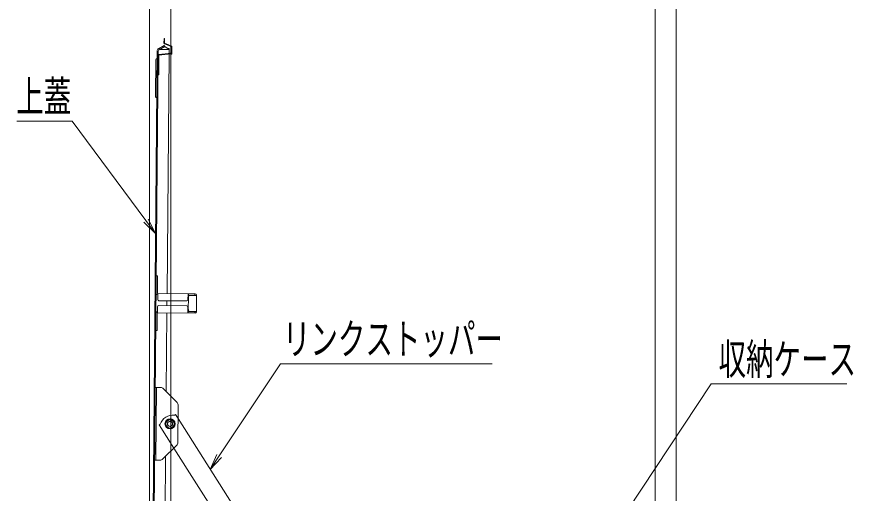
# Model space of a CAD drawing. Units: millimetres, scale not verified. Extents: x -2000 to 2000, y -1385 to 1385.
# Drawn here: x -394 to 124, y 499 to 795 of the extents above; entities that cross this region are included whole.
import ezdxf
from ezdxf.enums import TextEntityAlignment as Align

# ---------------------------------------------------------------- set-up
doc = ezdxf.new("R2010")
doc.units = ezdxf.units.MM
doc.header["$LTSCALE"] = 10
for name, color, linetype, lineweight in [('0-2_0', 4, 'Continuous', 9), ('0-3_sunpou', 1, 'Continuous', 9), ('1-0_SUNPO', 1, 'Continuous', 9)]:
    doc.layers.add(name, color=color, linetype=linetype, lineweight=lineweight)
doc.styles.add('ＭＳ ゴシック', font='')
doc.styles.get('ＭＳ ゴシック').set_extended_font_data('MS Gothic')

# ---------------------------------------------------------------- blocks, each defined once
blk = doc.blocks.new('MLeader18')
at = {"layer": '1-0_SUNPO'}
blk.add_line((-394.39, 730), (-363.33, 730), dxfattribs=at)
at = {"layer": '1-0_SUNPO', "color": 3}
blk.add_line((-308.46, 660.19), (-314.4, 668.24), dxfattribs=at)
at = {"layer": '1-0_SUNPO'}
blk.add_lwpolyline([(-314.4, 668.24), (-360.03, 730), (-363.63, 730)], dxfattribs=at)
at = {"layer": '1-0_SUNPO', "color": 3}
blk.add_lwpolyline([(-313.06, 669.23), (-308.46, 660.19), (-315.75, 667.25)], dxfattribs=at)
at = {"layer": '1-0_SUNPO', "color": 2, "style": 'ＭＳ ゴシック', "width": 0.65}
blk.add_text('上蓋', height=19.21, dxfattribs=at).set_placement((-394.69, 729.93), align=Align.BOTTOM_LEFT)
blk = doc.blocks.new('MLeader19')
at = {"layer": '1-0_SUNPO'}
blk.add_line((-227.5, 579.56), (-99.88, 579.56), dxfattribs=at)
at = {"layer": '1-0_SUNPO', "color": 3}
blk.add_line((-274.5, 514.05), (-268.97, 522.39), dxfattribs=at)
at = {"layer": '1-0_SUNPO'}
blk.add_lwpolyline([(-268.97, 522.39), (-231.1, 579.56), (-227.5, 579.56)], dxfattribs=at)
at = {"layer": '1-0_SUNPO', "color": 3}
blk.add_lwpolyline([(-267.59, 521.47), (-274.5, 514.05), (-270.36, 523.31)], dxfattribs=at)
at = {"layer": '1-0_SUNPO', "color": 2, "style": 'ＭＳ ゴシック', "width": 0.65}
blk.add_text('リンクストッパー', height=19.21, dxfattribs=at).set_placement((-229.5, 579.54), align=Align.BOTTOM_LEFT)
blk = doc.blocks.new('MLeader20')
at = {"layer": '1-0_SUNPO'}
blk.add_line((39.44, 567.09), (119.7, 567.09), dxfattribs=at)
at = {"layer": '1-0_SUNPO', "color": 3}
blk.add_line((-30.2, 467.17), (-24.68, 475.51), dxfattribs=at)
at = {"layer": '1-0_SUNPO'}
blk.add_lwpolyline([(-24.68, 475.51), (35.84, 567.09), (39.44, 567.09)], dxfattribs=at)
at = {"layer": '1-0_SUNPO', "color": 3}
blk.add_lwpolyline([(-23.29, 474.59), (-30.2, 467.17), (-26.07, 476.43)], dxfattribs=at)
at = {"layer": '1-0_SUNPO', "color": 2, "style": 'ＭＳ ゴシック', "width": 0.65}
blk.add_text('収納ケース', height=19.21, dxfattribs=at).set_placement((40.34, 567.03), align=Align.BOTTOM_LEFT)

msp = doc.modelspace()

# ---------------------------------------------------------------- linework, layer by layer
at = {"layer": '0-2_0'}
for p, q in [((-303.18, 778.19), (-303.16, 781.16)), ((-303.16, 781.16), (-302.76, 781.16)), ((-303.13, 779.3), (-303.03, 779.3)), ((-303.12, 778.31), (-303.02, 778.31)), ((-303.11, 778.02), (-303.01, 778.02)), ((-303.1, 779.24), (-303, 779.24)), ((-303.08, 779.04), (-302.98, 779.04)), ((-303.07, 780.19), (-302.97, 780.19)), ((-303.06, 780.56), (-302.96, 780.56)), ((-303.06, 777.91), (-302.96, 777.91)), ((-303.05, 781.12), (-302.95, 781.12)), ((-303.05, 779.29), (-302.95, 779.29)), ((-303.04, 778.4), (-302.94, 778.4)), ((-303.03, 778.63), (-302.93, 778.63)), ((-303.02, 778.89), (-302.92, 778.89)), ((-303, 779.38), (-302.9, 779.38)), ((-302.99, 780.6), (-302.89, 780.6)), ((-302.99, 779.28), (-302.89, 779.28)), ((-302.97, 779.87), (-302.87, 779.87)), ((-302.97, 779.61), (-302.87, 779.61)), ((-302.95, 780.36), (-302.85, 780.36)), ((-302.93, 780.85), (-302.83, 780.85)), ((-298.7, 776.12), (-302.93, 777.81)), ((-302.92, 777.96), (-302.82, 777.96)), ((-302.9, 778.65), (-302.8, 778.65)), ((-302.89, 779.93), (-302.79, 779.93)), ((-302.87, 779.68), (-302.77, 779.68)), ((-302.86, 778.54), (-302.76, 778.54)), ((-302.83, 779.49), (-302.73, 779.49)), ((-302.82, 778.58), (-302.72, 778.58)), ((-302.81, 780.42), (-302.71, 780.42)), ((-302.79, 779.25), (-302.69, 779.25)), ((-302.79, 777.94), (-302.69, 777.94)), ((-302.78, 778.18), (-302.76, 781.16)), ((-298.55, 776.5), (-302.78, 778.18)), ((-302.76, 780.46), (-302.66, 780.46)), ((-302.71, 777.77), (-302.61, 777.77)), ((-302.63, 777.84), (-302.53, 777.84)), ((-302.59, 777.91), (-302.49, 777.91)), ((-302.58, 777.88), (-302.48, 777.88)), ((-302.39, 777.9), (-302.29, 777.9)), ((-302.24, 777.86), (-302.14, 777.86)), ((-302.11, 777.84), (-302.01, 777.84)), ((-302.07, 777.65), (-301.97, 777.65)), ((-302.02, 777.69), (-301.92, 777.69)), ((-301.92, 777.76), (-301.82, 777.76)), ((-301.9, 777.81), (-301.8, 777.81)), ((-301.86, 777.61), (-301.76, 777.61)), ((-301.82, 777.65), (-301.72, 777.65)), ((-301.76, 777.41), (-301.66, 777.41)), ((-301.74, 777.37), (-301.64, 777.37)), ((-301.1, 777.38), (-301, 777.38)), ((-301.08, 777.38), (-300.98, 777.38)), ((-301.06, 777.42), (-300.96, 777.42)), ((-300.95, 777.36), (-300.85, 777.36)), ((-310.2, 460.86), (-307.48, 773.35)), ((-309.45, 460.86), (-306.73, 773.34)), ((-303.07, 776.85), (-306.59, 774.86)), ((-306.39, 771.23), (-298.74, 772.12)), ((-299.97, 774.28), (-305.72, 774.34)), ((-302.7, 776.2), (-303.07, 776.85)), ((-299.96, 775.03), (-301.05, 775.04)), ((-300.78, 777), (-300.68, 777)), ((-300.77, 777.14), (-300.67, 777.14)), ((-300.65, 777.04), (-300.55, 777.04)), ((-300.6, 776.92), (-300.5, 776.92)), ((-300.55, 777.11), (-300.45, 777.11)), ((-300.43, 776.95), (-300.33, 776.95)), ((-300.43, 776.87), (-300.33, 776.87)), ((-300.34, 777.15), (-300.24, 777.15)), ((-300.3, 776.93), (-300.2, 776.93)), ((-300.09, 776.9), (-299.99, 776.9)), ((-299.99, 771.98), (-299.96, 775.03)), ((-299.83, 776.69), (-299.73, 776.69)), ((-299.78, 776.87), (-299.68, 776.87)), ((-299.75, 776.85), (-299.65, 776.85)), ((-299.62, 776.83), (-299.52, 776.83)), ((-299.58, 776.71), (-299.48, 776.71)), ((-299.44, 776.61), (-299.34, 776.61)), ((-299.41, 776.8), (-299.31, 776.8)), ((-299.28, 776.39), (-299.18, 776.39)), ((-298.73, 772.62), (-299.23, 772.07)), ((-299.17, 776.46), (-299.07, 776.46)), ((-298.71, 775.62), (-299.17, 776.31)), ((-299.12, 776.35), (-299.02, 776.35)), ((-299.07, 776.46), (-298.97, 776.46)), ((-298.74, 772.12), (-298.7, 776.12)), ((-298.49, 776.38), (-298.39, 776.38)), ((-298.45, 776.34), (-298.35, 776.34)), ((-298.34, 771.37), (-298.3, 776.12)), ((-308.27, 768.01), (-308.47, 745.36)), ((-306.85, 758.69), (-306.75, 770.84)), ((-306.45, 758.69), (-306.35, 770.84)), ((-306.35, 770.84), (-298.69, 771.73)), ((-301.29, 623.04), (-299.99, 771.58)), ((-298.74, 771.37), (-298.74, 771.72)), ((-298.74, 771.37), (-298.34, 771.37)), ((-306.85, 758.69), (-306.45, 758.69)), ((-308.04, 623.1), (-307.94, 634.1)), ((-307.14, 634.09), (-307.94, 634.1)), ((-307.24, 622.29), (-307.04, 622.29)), ((-307.07, 619.34), (-307.04, 623.09)), ((-288.32, 619.18), (-288.29, 622.93)), ((-288.29, 622.13), (-283.84, 622.09)), ((-288.04, 622.13), (-288.04, 622.93)), ((-287.4, 621.87), (-283.05, 621.83)), ((-284.04, 622.09), (-284.04, 622.89)), ((-283.85, 621.84), (-283.84, 622.09)), ((-283.04, 622.08), (-283.14, 611.68)), ((-289.08, 618.43), (-306.33, 618.58)), ((-301.35, 615.54), (-301.33, 618.54)), ((-288.12, 613.18), (-288.06, 620.68)), ((-307.33, 611.89), (-307.13, 611.89)), ((-307.11, 614.84), (-307.14, 611.09)), ((-306.35, 615.58), (-289.1, 615.43)), ((-288.36, 614.68), (-288.39, 610.93)), ((-288.39, 611.73), (-283.94, 611.69)), ((-288.14, 611.73), (-288.14, 610.93)), ((-287.97, 613.17), (-288.12, 613.18)), ((-287.97, 613.17), (-287.98, 612.47)), ((-287.48, 611.97), (-283.13, 611.93)), ((-284.14, 610.89), (-284.14, 611.69)), ((-283.94, 611.69), (-283.93, 611.94)), ((-308.14, 611.1), (-308.24, 600.1)), ((-307.44, 600.09), (-307.34, 611.09)), ((-283.94, 610.89), (-307.34, 611.09)), ((-301.82, 562.29), (-301.39, 611.04)), ((-307.44, 600.09), (-308.24, 600.1)), ((-308.55, 564.8), (-305.28, 564.77)), ((-308.19, 519.8), (-307.8, 564.8)), ((-303.52, 564.03), (-295.06, 555.42)), ((-294.54, 530.72), (-294.34, 553.64)), ((-296.63, 547.6), (-296, 548)), ((-296.63, 547.6), (-296.63, 547.6)), ((-305.5, 541.98), (-306.14, 541.58)), ((-303.9, 520.49), (-295.29, 528.95)), ((-308.94, 519.8), (-305.67, 519.78)), ((-302.65, 466.55), (-302.17, 522.19))]:
    msp.add_line(p, q, dxfattribs=at)
for points in [[(-299.97, 774.28), (-302.7, 776.2), (-306.22, 774.21)], [(-283.84, 622.89), (-307.24, 623.09), (-307.14, 634.09)], [(-287.9, 621.37), (-287.91, 620.67), (-288.06, 620.68)], [(-296, 548), (-294.41, 545.49), (-257.4, 487.06)], [(-306.14, 541.58), (-297.05, 527.23), (-267.54, 480.64)]]:
    msp.add_lwpolyline(points, dxfattribs=at)
msp.add_lwpolyline([(-296.84, 543.72), (-299.44, 545.22), (-302.04, 543.72), (-302.04, 540.72), (-299.44, 539.22), (-296.84, 540.72)], close=True, dxfattribs=at)
for radius in [3.15, 2.55, 1.62, 1.5]:
    msp.add_circle((-299.44, 542.22), radius, dxfattribs=at)
for centre, radius, start, end in [((-302.78, 778.18), 0.4, 179.5, 248.2495), ((-305.73, 773.34), 1.75, 118.7278, 179.5), ((-305.73, 773.34), 1, 89.5, 179.5), ((-298.74, 772.12), 0.4, 276.625, 359.5), ((-298.7, 776.12), 0.4, 359.5, 68.2495), ((-307.52, 768.01), 0.75, 89.5, 179.5), ((-306.35, 770.84), 0.4, 96.625, 179.5), ((-307.72, 745.35), 0.75, 179.5, 269.5), ((-307.24, 623.09), 0.8, 179.5, 269.5), ((-287.4, 621.37), 0.5, 89.5001, 179.5), ((-283.84, 622.09), 0.8, 359.5, 89.5), ((-306.32, 619.33), 0.75, 179.5, 269.5), ((-289.07, 619.18), 0.75, 269.5, 359.5), ((-307.34, 611.09), 0.8, 89.5001, 179.5), ((-306.36, 614.83), 0.75, 89.5001, 179.5), ((-289.11, 614.68), 0.75, 359.5, 89.5), ((-287.48, 612.47), 0.5, 179.5, 269.5), ((-283.94, 611.69), 0.8, 269.5, 359.5), ((-305.3, 562.27), 2.5, 44.5, 89.5), ((-296.84, 553.66), 2.5, 359.5, 44.5), ((-297.84, 539.69), 8, 81.317, 163.3542), ((-297.04, 530.74), 2.5, 314.5, 359.5), ((-305.65, 522.27), 2.5, 269.5, 314.5)]:
    msp.add_arc(centre, radius, start, end, dxfattribs=at)
at = {"layer": '0-3_sunpou'}
for p, q in [((-312.23, 467.57), (-312.23, 922.6)), ((14.17, 467.57), (14.17, 922.6)), ((-299.03, 476.57), (-299.03, 882.53)), ((0.97, 476.57), (0.97, 882.53))]:
    msp.add_line(p, q, dxfattribs=at)

# ---------------------------------------------------------------- block references
at = {"layer": '1-0_SUNPO'}
for name in ['MLeader18', 'MLeader19', 'MLeader20']:
    msp.add_blockref(name, (0, 0), dxfattribs=at)

doc.saveas('drawing.dxf')
